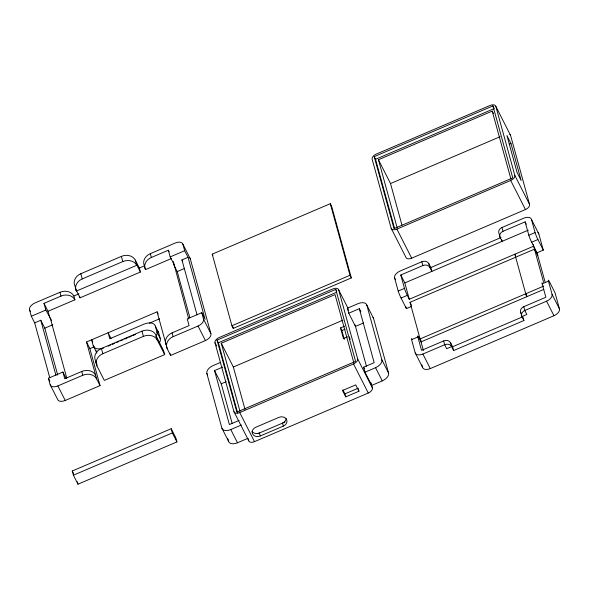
<?xml version="1.0" encoding="UTF-8"?>
<svg xmlns="http://www.w3.org/2000/svg" width="589" height="589" viewBox="0 0 589 589"><rect width="100%" height="100%" fill="white"/><g stroke="black" fill="none" stroke-linecap="round" stroke-linejoin="round"><path stroke-width="0.88" d="M533.663 246.187L409.289 299.256L404.812 282.926L528.311 230.152M135.293 260.088L136.729 265.286L76.371 291.084L74.943 285.886A10.808 8.835 -15.4 0 1 80.811 273.723L121.378 256.384A10.808 8.842 -15.4 0 1 135.293 260.088L139.321 268.017L140.425 272.022L80.067 297.82L76.04 289.884M76.371 291.084A10.808 8.835 -15.4 0 1 82.239 278.921L122.806 261.582A10.808 8.842 -15.4 0 1 136.729 265.286M492.949 105.91L512.754 177.907L394.019 228.65L374.214 156.659L492.949 105.91L493.95 107.897M78.97 293.815L73.853 296.002A10.808 8.835 -15.4 0 0 59.938 292.291L35.031 302.937A7.208 4.094 -26.9 0 0 29.538 309.755L31.327 316.256L34.677 322.868L49.785 377.77M139.321 268.017L144.43 265.838A10.808 8.835 -15.4 0 1 150.305 253.675L175.205 243.029A7.208 4.094 -26.9 0 1 182.899 244.207L190.276 258.755L210.914 333.749A7.208 4.094 -26.9 0 1 205.414 340.567L170.619 355.439L167.269 348.821L157.086 311.831L86.509 341.995L96.684 378.992L100.042 385.604L65.246 400.468A7.208 4.094 -26.9 0 1 57.553 399.29L50.168 384.742L48.379 378.248L62.89 372.042L66.115 378.388M394.637 228.657L375.554 159.302L494.289 108.56M397.177 227.847L378.44 159.744L492.227 111.115L493.435 113.493M66.763 378.064L50.19 317.846L45.839 310.05L43.991 303.35L60.976 296.09A10.808 8.835 -15.4 0 1 74.899 299.801L73.853 296.002M144.43 265.838L145.476 269.637A10.808 8.835 -15.4 0 1 151.351 257.474L168.336 250.215L169.139 251.797M31.327 316.256L45.839 310.05M188.738 319.01L174.204 264.844L170.177 256.914L184.688 250.708L182.899 244.207M49.866 317.986L48.018 311.286L74.899 299.801M145.476 269.637L171.517 258.505M34.677 322.868L40.781 320.254L44.808 328.191L57.722 375.127M197.05 314.835L181.942 259.926L188.046 257.319L184.688 250.708M212.224 254.153L330.296 203.691L331.636 206.334L351.331 277.927L233.259 328.39L231.919 325.746L212.224 254.153L212.894 255.479M44.808 328.191L52.752 324.797M189.894 317.648L177.223 271.595L184.379 268.54M401.956 225.116L390.522 183.547L500.09 136.722M509.316 144.217L510.965 143.51L506.945 135.58L517.12 172.57L521.147 180.506L510.965 143.51M100.042 385.604L89.859 348.607L94.247 346.73M149.466 323.133L159.597 318.804M101.389 348.504L141.956 331.173A10.808 8.835 -15.4 0 1 155.871 334.876L157.307 340.074L164.677 354.607L104.319 380.406L96.949 365.872L95.521 360.667A10.808 8.835 -15.4 0 1 101.389 348.504L102.817 353.709A10.808 8.835 -15.4 0 0 96.949 365.872M108.133 346.163L110.614 345.102M112.271 344.388L114.759 343.328M116.416 342.621L118.904 341.561M120.561 340.847L123.042 339.787M124.699 339.08L127.187 338.02M128.844 337.306L131.332 336.245M132.989 335.539L135.47 334.478M102.817 353.709L143.385 336.371A10.808 8.835 -15.4 0 1 157.307 340.074M391.133 228.208A5.404 3.07 -26.9 0 0 396.905 229.092L510.692 180.462A5.404 3.07 -26.9 0 0 514.815 175.345L495.835 106.359A5.404 3.07 -26.9 0 0 490.063 105.468L376.275 154.097A5.404 3.07 -26.9 0 0 372.152 159.214L391.133 228.208L405.895 257.297A5.404 3.07 -26.9 0 0 411.667 258.181L525.454 209.551A5.404 3.07 -26.9 0 0 529.577 204.442L510.589 135.448L495.835 106.359M188.046 257.319L205.097 319.312L201.747 312.7L187.228 318.907L189.076 325.599L172.091 332.859A10.808 8.835 -15.4 0 0 166.223 345.021M95.639 375.186A10.808 8.835 -15.4 0 0 81.724 371.482L64.738 378.742L62.89 372.042M50.168 384.742A7.208 4.094 -26.9 0 0 57.869 385.928L82.769 375.281A10.808 8.835 -15.4 0 1 96.684 378.992M167.269 348.821A10.808 8.835 -15.4 0 1 173.137 336.658L198.037 326.019A7.208 4.094 -26.9 0 0 203.529 319.201L201.747 312.7M231.919 325.746L349.991 275.284L330.296 203.691M335.767 289.39L355.579 361.381L236.844 412.123L217.039 340.133L335.767 289.39L336.775 291.371M237.706 413.014L218.379 342.776L336.267 292.394M240.003 411.328L221.265 343.218L335.053 294.588L353.79 362.699M428.799 263.6L429.845 267.406L431.855 271.352L430.809 267.553L428.799 263.6A5.404 4.417 -15.4 0 0 421.842 261.752L400.078 271.05A7.208 4.094 -26.9 0 0 394.578 277.875L398.208 291.069A5.404 0.508 66.9 0 0 401.05 298.034L406.417 308.614L411.461 306.457M501.681 239.811L502.1 241.328L500.098 237.382L499.052 233.583A5.404 4.417 -15.4 0 1 501.99 227.501L523.754 218.195A7.208 4.094 -26.9 0 1 531.447 219.373L538.832 233.921L543.286 250.119L537.021 252.799L545.039 281.932M409.289 299.256L407.316 295.361A5.404 0.508 66.9 0 1 404.474 288.389L400.792 274.997L422.887 265.551A5.404 4.417 -15.4 0 1 429.845 267.406M500.098 237.382A5.404 4.417 -15.4 0 1 503.028 231.3L525.13 221.854L526.338 224.232M430.809 267.553L501.055 237.529M220.47 362.441L213.159 365.57A8.29 4.705 -26.9 0 0 206.842 373.411L221.913 428.203L228.628 441.426A8.29 4.705 -26.9 0 0 237.477 442.781L248.028 438.268L248.72 440.771A5.404 3.07 -26.9 0 0 254.492 441.654L368.272 393.025A5.404 3.07 -26.9 0 0 372.395 387.915L371.018 382.916M348.769 313.201L347.392 308.202L357.95 303.688A8.29 4.705 -26.9 0 1 366.8 305.043L373.507 318.266L388.585 373.065A8.29 4.705 -26.9 0 1 382.261 380.906L371.711 385.412L364.996 372.189L363.627 367.19L374.177 362.677L359.319 308.688L348.769 313.201L355.476 326.424L363.597 322.949M398.208 291.069L404.474 288.389M537.021 252.799L531.653 242.219A5.404 0.508 66.9 0 1 528.819 235.254L535.084 232.574L531.447 219.373M239.134 420.399L229.393 424.559L214.536 370.569L222.657 367.094M245.024 409.48L233.34 367.021L342.908 320.195M401.05 298.034L407.316 295.361M531.653 242.219L537.919 239.539L543.286 250.119M347.407 336.82L343.446 338.513L340.53 327.918L344.491 326.225M344.3 339.389L341.87 330.562L345.036 329.207M421.591 341.885L420.097 338.933L410.01 302.304L534.488 249.184L537.845 255.795M232.206 423.624L221.243 383.792L226.117 381.709M72.256 471.009L171.2 428.718L175.765 437.715L176.921 441.912L77.976 484.202L73.411 475.205L72.256 471.009L73.5 473.46M73.411 475.205L172.356 432.922L171.2 428.718M233.958 411.682A5.404 3.07 -26.9 0 0 239.73 412.565L353.518 363.936A5.404 3.07 -26.9 0 0 357.633 358.819L338.653 289.832A5.404 3.07 -26.9 0 0 332.881 288.941L219.101 337.571A5.404 3.07 -26.9 0 0 214.978 342.688L233.958 411.682L248.72 440.771M417.844 336.989L421.533 350.381L443.627 340.943A5.404 4.417 -15.4 0 1 450.592 342.791L451.638 346.59L453.648 350.558L523.901 320.534L521.883 316.573L520.838 312.766A5.404 4.417 -15.4 0 1 523.776 306.685L545.87 297.246L542.182 283.846L548.455 281.167A5.404 0.508 66.9 0 1 549.64 282.138L555.007 292.711L559.462 308.916A7.208 4.094 -26.9 0 1 553.969 315.733L430.287 368.589A7.208 4.094 -26.9 0 1 422.593 367.411L415.208 352.863L411.578 339.662L417.844 336.989A5.404 0.508 66.9 0 1 419.037 337.953L421.032 341.892L423.41 350.536M420.097 338.933L543.721 286.092M421.032 341.892L543.728 289.442M221.913 428.203A8.29 4.705 -26.9 0 0 230.77 429.558L241.321 425.052M364.996 372.189L375.554 367.683A8.29 4.705 -26.9 0 0 381.871 359.835L366.8 305.043M415.208 352.863A7.208 4.094 -26.9 0 0 422.909 354.041L444.673 344.742A5.404 4.417 -15.4 0 1 451.638 346.59L446.69 348.71L444.673 344.742L443.627 340.943M548.455 281.167L552.084 294.367A7.208 4.094 -26.9 0 1 546.585 301.185L524.821 310.491A5.404 4.417 -15.4 0 0 521.883 316.573L526.831 314.452L524.821 310.491L523.776 306.685M453.648 350.558L452.602 346.759L522.855 316.735M345.743 396.868L344.918 393.864L358.105 388.225L358.937 391.229L345.743 396.868L342.518 390.514L355.712 384.882L358.937 391.229M257.835 433.659L285.032 422.033M260.242 435.985L283.324 426.112A5.942 4.859 -15.4 0 0 286.556 419.427A5.942 4.859 -15.4 0 0 278.899 417.387L255.81 427.253A5.942 4.859 -15.4 0 0 252.585 433.946A5.942 4.859 -15.4 0 0 260.242 435.985L259.41 432.981A5.942 4.859 -15.4 0 1 251.982 431.339M514.815 175.345L529.577 204.442M510.692 180.462L525.454 209.551M552.084 294.367L559.462 308.916M546.585 301.185L553.969 315.733M515.581 255.633L514.83 254.153L526.573 296.782M525.741 293.786L526.868 295.995M520.838 312.766L521.648 314.357M378.44 159.744L390.522 183.547M374.214 156.659L375.554 159.302M396.905 229.092L411.667 258.181M450.592 342.791L452.602 346.759M400.792 274.997L404.812 282.926M410.01 302.304L411.512 305.271M394.578 277.875L395.396 279.488M422.909 354.041L430.287 368.589M349.991 275.284L351.331 277.927M359.319 308.688L360.902 311.802M381.871 359.835L388.585 373.065M338.653 289.832L348.084 308.415M347.392 308.202L348.578 310.528M375.554 367.683L382.261 380.906M363.627 367.19L364.414 368.743M357.633 358.819L372.395 387.915M340.53 327.918L341.87 330.562M353.518 363.936L368.272 393.025M342.901 389.896L344.918 393.864M181.942 259.926L182.745 261.516M221.265 343.218L233.34 367.021M217.039 340.133L218.379 342.776M203.529 319.201L210.914 333.749M214.978 342.688L216.619 345.92M173.873 264.984L177.223 271.595M198.037 326.019L205.414 340.567M239.73 412.565L254.492 441.654M214.536 370.569L221.243 383.792M206.842 373.411L207.63 374.965M230.77 429.558L237.477 442.781M136.398 264.086L140.425 272.022M157.086 311.831L158.205 314.033M111.093 338.631L108.111 332.763L109.76 338.763L143.731 324.244A10.808 6.14 -26.9 0 1 155.275 326.012L158.625 332.616L160.274 338.609A10.808 6.14 -26.9 0 1 159.236 343.129M155.275 326.012L156.924 332.012L160.274 338.609M156.203 336.076L163.573 350.602L164.677 354.607M172.356 432.922L176.921 441.912M92.738 342.01L91.619 339.809L93.268 345.809L96.625 352.421A10.808 6.14 -26.9 0 0 96.927 353.164M86.509 341.995L89.859 348.607M95.845 361.867L97.052 364.252M43.991 303.35L48.018 311.286M50.566 318.575L51.685 320.784M29.538 309.755L30.356 311.367M57.869 385.928L65.246 400.468M48.379 378.248L49.874 381.186M121.378 256.384L122.806 261.582M80.811 273.723L82.239 278.921M533.192 244.457L543.581 282.264M525.13 221.854L528.819 235.254M492.227 111.115L510.965 179.218M501.99 227.501L503.028 231.3M523.061 317.493L523.901 320.534M421.842 261.752L422.887 265.551M405.946 306.913L406.417 308.614M421.886 364.849L422.593 367.411M355.02 324.753L366.439 366.255M349.432 336.805L350.153 339.441M283.324 426.112L282.499 423.116A5.942 4.859 -15.4 0 0 286.144 418.617M232.773 326.623L233.259 328.39M227.891 438.776L228.628 441.426M173.276 261.494L174.204 264.844M168.336 250.215L170.177 256.914M150.305 253.675L151.351 257.474M172.091 332.859L173.137 336.658M170.133 353.672L170.619 355.439M141.956 331.173L143.385 336.371M96.154 350.705L96.625 352.421M79.625 296.215L80.067 297.82M59.938 292.291L60.976 296.09M81.724 371.482L82.769 375.281M40.781 320.254L55.889 375.164M77.284 481.677L77.976 484.202M509.897 134.461A5.404 3.07 -26.9 0 1 510.589 135.448M537.904 232.603A7.208 4.094 -26.9 0 1 538.832 233.921M411.578 339.662A5.404 0.508 66.9 0 1 412.057 339.345M537.919 239.539A5.404 0.508 66.9 0 1 535.084 232.574M542.182 283.846A5.404 0.508 66.9 0 1 542.395 283.118M189.356 257.437A7.208 4.094 -26.9 0 1 190.276 258.755M156.924 332.012A10.808 6.14 -26.9 0 1 155.886 336.54M157.859 331.202A10.808 6.14 -26.9 0 1 158.625 332.616M103.509 348.077A10.808 6.14 -26.9 0 1 93.268 345.809M373.036 317.324A8.29 4.705 -26.9 0 1 373.507 318.266"/></g></svg>
